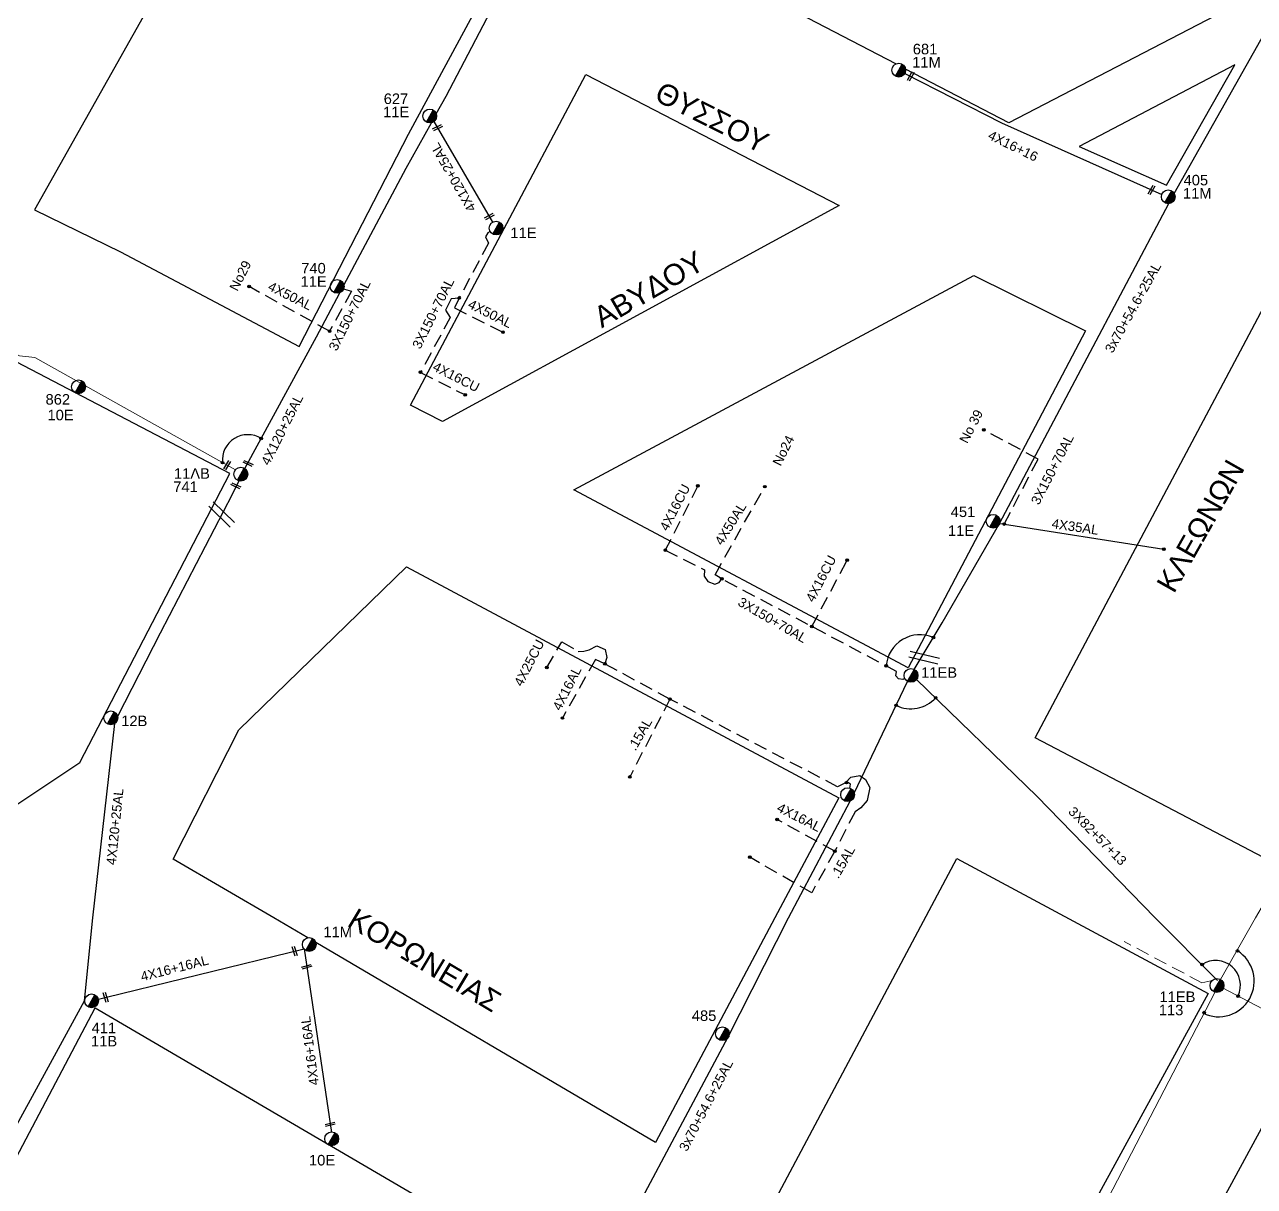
# Model space of a CAD drawing. Header units: millimetres. Extents: x 800 to 1929, y 264 to 786.
# Drawn here: x 1623.6 to 1740.4, y 371.4 to 481.7 of the extents above; entities that cross this region are included whole.
import ezdxf

# ---------------------------------------------------------------- set-up
doc = ezdxf.new("R2010")
doc.units = ezdxf.units.MM
doc.linetypes.add('DASHED', pattern=[19.05, 12.7, -6.35])
doc.layers.add('Άγνωστα', color=7, linetype='Continuous', lineweight=5)
for name, color, linetype in [('Γέφυρες Εναέριου Δικτύου', 7, 'Continuous'), ('Γυμνά εναέρια ΧΤ (3Φ)   4x35AL', 7, 'Continuous'), ('Γυμνά εναέρια ΧΤ και ΦΟΠ (3Φ)   4x16+16AL', 7, 'Continuous'), ('Επιγραφές - Σχήματα', 7, 'Continuous'), ('Καλώδια ΧΤ   3x150+70AL', 7, 'DASHED'), ('Καλώδια ΧΤ   4x25CU', 7, 'DASHED'), ('Μηχανική τομή', 7, 'Continuous'), ('Στύλος ΦΜ', 7, 'Continuous'), ('Στύλος ΦΜ @ 1', 7, 'Continuous'), ('Συνδέσεις', 7, 'Continuous'), ('Συνεστραμμένα ΧΤ   3x70+54.6+25 AL', 7, 'SYN_LINE'), ('Συνεστραμμένα ΧΤ   4x120+25 AL', 7, 'SYN_LINE'), ('Τομή', 7, 'Continuous'), ('Υπόβαθρο ΔΕΗ', 7, 'Continuous'), ('Υπόγεια καλώδια Παροχών ΧΤ   .15', 7, 'DASHED'), ('Υπόγεια καλώδια Παροχών ΧΤ   4x16AL', 7, 'DASHED'), ('Υπόγεια καλώδια Παροχών ΧΤ   4x16CU', 7, 'DASHED'), ('Υπόγεια καλώδια Παροχών ΧΤ   4x50AL', 7, 'DASHED')]:
    doc.layers.add(name, color=color, linetype=linetype)
doc.styles.get("Standard").update_dxf_attribs({"font": 'arial.ttf'})
doc.linetypes.add('SYN_LINE', pattern='A,0.5,-0.0001,["/\\/\\/\\/",Standard,S=0.1,R=0,X=0,Y=-0.05],-0.25', length=0.7501)

# ---------------------------------------------------------------- blocks, each defined once
blk = doc.blocks.new('*U37')
at = {"layer": 'Συνδέσεις', "linetype": 'SYN_LINE', "ltscale": 40}
blk.add_hatch(color=256, dxfattribs=at).paths.add_polyline_path([(0.5, -0.01, 1), (-0.5, -0.01, 1)])
at = {"layer": 'Συνδέσεις'}
blk.add_circle((0, -0.01), 0.5, dxfattribs=at)
blk = doc.blocks.new('ΥΠΑΡΧΩΝ ΤΣΙΜΕΝΤΕΝΙΟΣ ΣΤΥΛΟΣ')
at = {"layer": 'Στύλος ΦΜ'}
blk.add_hatch(color=256, dxfattribs=at).paths.add_polyline_path([(-1.29, -2.28, 0.574793), (2.62, 0, 0.268822), (1.3, 2.27)])
blk.add_line((-1.29, -2.28), (1.3, 2.27), dxfattribs=at)
blk.add_circle((0, 0), 2.62, dxfattribs=at)
at = {"layer": 'Στύλος ΦΜ', "flags": 4}
for tag, p in [('ΑΡΙΘΜΟΣ', (-4.68, 8.05)), ('ΤΥΠΟΣ', (-4.91, 3.03))]:
    blk.add_attdef(tag, p, '', height=4, dxfattribs=at)
blk = doc.blocks.new('ΤΟΜΗ')
at = {"layer": 'Τομή', "ltscale": 40}
for p, q in [((-5.68, 0), (5.68, 0)), ((5.68, -2.33), (-5.68, -2.33))]:
    blk.add_line(p, q, dxfattribs=at)
blk = doc.blocks.new('ΜΗΧΑΝΙΚΗ ΤΟΜΗ')
at = {"layer": 'Μηχανική τομή', "ltscale": 40}
for p, q in [((-1.89, 0.78), (1.89, 0.78)), ((1.89, 0), (-1.89, 0))]:
    blk.add_line(p, q, dxfattribs=at)

msp = doc.modelspace()

# ---------------------------------------------------------------- linework, layer by layer
at = {"layer": 'Άγνωστα', "color": 173}
msp.add_lwpolyline([(1609.919, 457.422), (1623.068, 450.283), (1624.535, 450.123), (1643.58, 439.446)], dxfattribs=at)
at = {"layer": 'Άγνωστα', "color": 5}
for points in [[(1736.896, 390.943), (1730.958, 396.904), (1719.705, 408.463), (1708.3, 419.546)], [(1737.305, 390.264), (1757.469, 379.708)]]:
    msp.add_lwpolyline(points, dxfattribs=at)
at = {"layer": 'Άγνωστα', "color": 85}
for points in [[(1737.161, 391.039), (1740.492, 396.904), (1746.465, 407.098), (1751.169, 415.449)], [(1687.714, 302.722), (1696.919, 315.58), (1706.126, 332.052), (1719.865, 357.525), (1736.657, 389.881)]]:
    msp.add_lwpolyline(points, dxfattribs=at)
at = {"layer": 'Άγνωστα', "color": 5, "linetype": 'DASHED', "ltscale": 0.1}
msp.add_lwpolyline([(1736.254, 390.923), (1735.387, 390.734), (1728.012, 394.64)], dxfattribs=at)
at = {"layer": 'Γέφυρες Εναέριου Δικτύου'}
for centre, radius, start, end in [((1644.761, 440.369), 2.42, 58.33801, 185.55805), ((1708.613, 420.563), 3.222, 66.67338, 175.2831), ((1707.765, 419.92), 3.169, 243.6985, 317.71398), ((1736.987, 390.882), 3.383, 244.1668, 58.00702), ((1736.704, 390.482), 2.364, 334.42252, 122.93477)]:
    msp.add_arc(centre, radius, start, end, dxfattribs=at)
at = {"layer": 'Γυμνά εναέρια ΧΤ (3Φ)   4x35AL', "color": 2, "linetype": 'SYN_LINE', "ltscale": 10}
msp.add_lwpolyline([(1716.05, 434.379), (1731.783, 431.902)], dxfattribs=at)
at = {"layer": 'Γυμνά εναέρια ΧΤ και ΦΟΠ (3Φ)   4x16+16AL', "color": 2}
msp.add_lwpolyline([(1707.178, 477.109), (1716.378, 472.409), (1731.584, 465.589)], dxfattribs=at)
at = {"layer": 'Γυμνά εναέρια ΧΤ και ΦΟΠ (3Φ)   4x16+16AL', "color": 27}
msp.add_lwpolyline([(1629.917, 389.008), (1650.118, 393.95), (1652.702, 376.516)], dxfattribs=at)
at = {"layer": 'Καλώδια ΧΤ   3x150+70AL', "color": 173, "ltscale": 0.1}
for points in [[(1667.783, 462.084), (1667.576, 461.964), (1667.344, 461.579), (1667.627, 460.988), (1664.847, 455.764)], [(1653.738, 456.687), (1654.619, 456.413), (1652.533, 452.609), (1652.533, 452.609)], [(1664.847, 455.764), (1664.075, 455.687), (1663.535, 454.608), (1663.998, 453.915), (1661.166, 448.711)]]:
    msp.add_lwpolyline(points, dxfattribs=at)
at = {"layer": 'Καλώδια ΧΤ   3x150+70AL', "color": 2, "ltscale": 0.1}
for points in [[(1716.618, 434.29), (1719.836, 440.47), (1714.684, 443.231)], [(1684.423, 431.807), (1688.134, 429.959), (1688.128, 429.351), (1688.462, 428.856), (1689.122, 428.592), (1689.538, 428.741), (1689.79, 429.09)], [(1707.173, 419.638), (1706.997, 419.548), (1706.591, 419.587), (1706.32, 419.896), (1706.397, 420.301), (1689.79, 429.09)]]:
    msp.add_lwpolyline(points, dxfattribs=at)
at = {"layer": 'Καλώδια ΧΤ   4x25CU', "color": 5, "ltscale": 0.1}
msp.add_lwpolyline([(1673.157, 420.672), (1674.599, 423.116), (1676.15, 422.2), (1676.674, 422.222), (1677.177, 422.353), (1677.92, 422.724), (1678.706, 422.374), (1678.881, 421.611), (1678.685, 421.021)], dxfattribs=at)
at = {"layer": 'Συνεστραμμένα ΧΤ   3x70+54.6+25 AL', "color": 2, "ltscale": 10}
for points in [[(1732.78, 465.701), (1741.008, 480.293), (1750.368, 496.972)], [(1708.068, 420.5), (1710.731, 424.917), (1716.188, 434.357), (1716.188, 434.357), (1716.188, 434.357), (1732.26, 464.733)]]:
    msp.add_lwpolyline(points, dxfattribs=at)
at = {"layer": 'Συνεστραμμένα ΧΤ   3x70+54.6+25 AL', "color": 5, "ltscale": 10}
for points in [[(1702.38, 408.744), (1707.445, 419.349)], [(1670.233, 348.291), (1677.178, 360.846), (1690.386, 385.598), (1696.132, 396.904), (1701.994, 407.99)]]:
    msp.add_lwpolyline(points, dxfattribs=at)
at = {"layer": 'Συνεστραμμένα ΧΤ   4x120+25 AL', "color": 173, "linetype": 'SYN_LINE', "ltscale": 10}
for points in [[(1662.667, 473.259), (1663.611, 474.954), (1673.777, 494.368)], [(1653.896, 456.985), (1659.793, 468.098), (1662.201, 472.422)], [(1662.438, 472.535), (1668.019, 462.977)], [(1644.476, 439.575), (1651.29, 452.074), (1653.517, 456.272)]]:
    msp.add_lwpolyline(points, dxfattribs=at)
at = {"layer": 'Συνεστραμμένα ΧΤ   4x120+25 AL', "color": 27, "linetype": 'SYN_LINE', "ltscale": 10}
for points in [[(1643.901, 438.418), (1643.288, 437.093), (1636.425, 423.929), (1632.389, 416.005)], [(1606.854, 346.793), (1618.416, 369.21), (1629.237, 389.002), (1630.048, 396.904), (1632.14, 415.368)]]:
    msp.add_lwpolyline(points, dxfattribs=at)
at = {"layer": 'Υπόβαθρο ΔΕΗ'}
for points in [[(1658.555, 525.424), (1652.611, 514.866), (1645.593, 501.648), (1624.501, 464.155), (1632.678, 460.152), (1649.647, 451.162), (1660.011, 471.325), (1675.402, 499.838), (1689.022, 525.424), (1690.764, 528.62), (1667.4, 540.771)], [(1772.384, 485.276), (1784.747, 478.479), (1762.455, 438.331), (1750.296, 416.429), (1742.594, 401.918), (1719.558, 414.001), (1728.846, 431.504), (1739.308, 451.237), (1747.405, 466.449), (1758.923, 460.807)], [(1723.744, 470.168), (1732.039, 466.491), (1738.518, 477.904)], [(1676.881, 477.011), (1700.949, 464.568), (1663.247, 444.039), (1660.221, 445.595)], [(1675.721, 437.561), (1713.721, 457.898), (1724.339, 452.661), (1707.489, 420.645)], [(1643.067, 439.106), (1617.885, 452.248), (1594.843, 409.353), (1616.234, 403.3), (1628.795, 411.661)]]:
    msp.add_lwpolyline(points, close=True, dxfattribs=at)
for points in [[(1706.314, 478.005), (1683.811, 489.723), (1701.681, 522.896), (1731.664, 506.642), (1749.703, 497.102), (1743.503, 486.166), (1717.064, 472.407), (1707.247, 477.519)], [(1650.467, 395.006), (1647.245, 396.904), (1637.669, 402.46), (1643.912, 414.752), (1659.836, 430.223), (1700.913, 408.303), (1694.826, 396.904), (1683.494, 375.55), (1651.22, 394.562)], [(1679.027, 320.802), (1670.955, 325.157), (1712.135, 402.527), (1736.006, 389.712), (1693.964, 312.743)], [(1659.935, 331.349), (1613.347, 356.291), (1630.247, 388.342), (1675.935, 361.627), (1659.935, 331.349)], [(1727.661, 294.995), (1703.474, 307.6), (1745.349, 384.784), (1769.016, 372.485), (1727.661, 294.995)]]:
    msp.add_lwpolyline(points, dxfattribs=at)
at = {"layer": 'Υπόγεια καλώδια Παροχών ΧΤ   .15', "color": 5, "linetype": 'DASHED', "ltscale": 0.1}
for points in [[(1684.858, 417.669), (1681.042, 410.27)], [(1701.548, 409.708), (1702.045, 410.266), (1702.915, 410.421), (1703.443, 410.049), (1703.846, 409.272), (1703.601, 408.037), (1703.008, 407.349), (1702.448, 406.976), (1700.523, 403.223), (1698.332, 399.278), (1692.444, 402.655)]]:
    msp.add_lwpolyline(points, dxfattribs=at)
at = {"layer": 'Υπόγεια καλώδια Παροχών ΧΤ   4x16AL', "color": 5, "ltscale": 0.1}
for points in [[(1701.968, 409.209), (1702.019, 409.583), (1701.822, 409.714), (1701.548, 409.708), (1700.795, 409.343), (1684.858, 417.669), (1678.685, 421.021), (1677.789, 421.436), (1674.643, 415.871)], [(1700.523, 403.223), (1695.056, 406.233)]]:
    msp.add_lwpolyline(points, dxfattribs=at)
at = {"layer": 'Υπόγεια καλώδια Παροχών ΧΤ   4x16CU', "color": 173, "ltscale": 0.1}
msp.add_lwpolyline([(1661.166, 448.711), (1665.421, 446.569)], dxfattribs=at)
at = {"layer": 'Υπόγεια καλώδια Παροχών ΧΤ   4x16CU', "color": 2, "ltscale": 0.1}
for points in [[(1687.515, 437.929), (1684.423, 431.807)], [(1698.346, 424.562), (1701.695, 430.866)]]:
    msp.add_lwpolyline(points, dxfattribs=at)
at = {"layer": 'Υπόγεια καλώδια Παροχών ΧΤ   4x50AL', "color": 173, "ltscale": 0.1}
for points in [[(1652.533, 452.609), (1644.889, 456.851)], [(1664.847, 455.764), (1664.382, 454.843), (1669, 452.512)]]:
    msp.add_lwpolyline(points, dxfattribs=at)
at = {"layer": 'Υπόγεια καλώδια Παροχών ΧΤ   4x50AL', "color": 2, "ltscale": 0.1}
msp.add_lwpolyline([(1689.79, 429.09), (1689.145, 429.491), (1693.867, 437.842)], dxfattribs=at)

# ---------------------------------------------------------------- block references
at = {"layer": 'Μηχανική τομή'}
for p, xscale, yscale, zscale, rotation in [((1707.829, 476.776), 0.2500000000000114, 0.2500000000000114, 0.2500000000000114, 61.35414490960215), ((1662.821, 471.864), 0.249999999999977, 0.249999999999977, 0.249999999999977, 24.92354122609913), ((1730.698, 465.987), 0.2500000000000362, 0.2500000000000362, 0.2500000000000362, 60.34199267646464), ((1667.754, 463.431), 0.2499999999999817, 0.2499999999999817, 0.2499999999999817, 27.76858977488688), ((1642.879, 439.839), 0.2500000000000403, 0.2500000000000403, 0.2500000000000403, 58.74266589957272), ((1644.828, 440.146), 0.249999999999921, 0.249999999999921, 0.249999999999921, 155.6998078166782), ((1643.661, 438.028), 0.249999999999921, 0.249999999999921, 0.249999999999921, 155.6998078166782), ((1649.11, 393.703), 0.2499999999999062, 0.2499999999999062, 0.2499999999999062, 287.1303019945494), ((1650.383, 392.163), 0.2499999999998948, 0.2499999999998948, 0.2499999999998948, 15.89395900720811), ((1631.169, 389.315), 0.2499999999999062, 0.2499999999999062, 0.2499999999999062, 287.1303019945494), ((1652.604, 377.183), 0.2499999999999614, 0.2499999999999614, 0.2499999999999614, 12.62236951031782)]:
    msp.add_blockref('ΜΗΧΑΝΙΚΗ ΤΟΜΗ', p, dxfattribs=dict(at, xscale=xscale, yscale=yscale, zscale=zscale, rotation=rotation))
at = {"layer": 'Στύλος ΦΜ @ 1', "ltscale": 40}
ref = msp.add_blockref('ΥΠΑΡΧΩΝ ΤΣΙΜΕΝΤΕΝΙΟΣ ΣΤΥΛΟΣ', (1706.601, 477.417), dxfattribs=dict(at, xscale=0.25, yscale=0.25, zscale=0.25))
ref.add_attrib('ΤΥΠΟΣ', '11M', (1707.877, 477.658), dxfattribs={"layer": 'Στύλος ΦΜ', "height": 1, "flags": 4})
ref.add_attrib('ΑΡΙΘΜΟΣ', '681', (1707.936, 478.915), dxfattribs={"layer": 'Στύλος ΦΜ', "height": 1, "flags": 4})
ref = msp.add_blockref('ΥΠΑΡΧΩΝ ΤΣΙΜΕΝΤΕΝΙΟΣ ΣΤΥΛΟΣ', (1662.045, 473.058), dxfattribs=dict(at, xscale=0.25, yscale=0.25, zscale=0.25))
ref.add_attrib('ΤΥΠΟΣ', '11E', (1657.612, 472.94), dxfattribs={"layer": 'Στύλος ΦΜ', "height": 1, "flags": 4})
ref.add_attrib('ΑΡΙΘΜΟΣ', '627', (1657.671, 474.197), dxfattribs={"layer": 'Στύλος ΦΜ', "height": 1, "flags": 4})
ref = msp.add_blockref('ΥΠΑΡΧΩΝ ΤΣΙΜΕΝΤΕΝΙΟΣ ΣΤΥΛΟΣ', (1732.206, 465.386), dxfattribs=dict(at, xscale=0.25, yscale=0.25, zscale=0.25))
ref.add_attrib('ΤΥΠΟΣ', '11M', (1733.604, 465.213), dxfattribs={"layer": 'Στύλος ΦΜ', "height": 1, "flags": 4})
ref.add_attrib('ΑΡΙΘΜΟΣ', '405', (1733.663, 466.47), dxfattribs={"layer": 'Στύλος ΦΜ', "height": 1, "flags": 4})
ref = msp.add_blockref('ΥΠΑΡΧΩΝ ΤΣΙΜΕΝΤΕΝΙΟΣ ΣΤΥΛΟΣ', (1668.349, 462.411), dxfattribs=dict(at, xscale=0.25, yscale=0.25, zscale=0.25))
ref.add_attrib('ΤΥΠΟΣ', '11E', (1669.704, 461.465), dxfattribs={"layer": 'Στύλος ΦΜ', "height": 1, "flags": 4})
ref = msp.add_blockref('ΥΠΑΡΧΩΝ ΤΣΙΜΕΝΤΕΝΙΟΣ ΣΤΥΛΟΣ', (1653.251, 456.87), dxfattribs=dict(at, xscale=0.25, yscale=0.25, zscale=0.25))
ref.add_attrib('ΤΥΠΟΣ', '11E', (1649.775, 456.842), dxfattribs={"layer": 'Στύλος ΦΜ', "height": 1, "flags": 4})
ref.add_attrib('ΑΡΙΘΜΟΣ', '740', (1649.834, 458.099), dxfattribs={"layer": 'Στύλος ΦΜ', "height": 1, "flags": 4})
ref = msp.add_blockref('ΥΠΑΡΧΩΝ ΤΣΙΜΕΝΤΕΝΙΟΣ ΣΤΥΛΟΣ', (1628.68, 447.339), dxfattribs=dict(at, xscale=0.25, yscale=0.25, zscale=0.25))
ref.add_attrib('ΤΥΠΟΣ', '10E', (1625.729, 444.155), dxfattribs={"layer": 'Στύλος ΦΜ', "height": 1, "flags": 4})
ref.add_attrib('ΑΡΙΘΜΟΣ', '862', (1625.545, 445.645), dxfattribs={"layer": 'Στύλος ΦΜ', "height": 1, "flags": 4})
ref = msp.add_blockref('ΥΠΑΡΧΩΝ ΤΣΙΜΕΝΤΕΝΙΟΣ ΣΤΥΛΟΣ', (1644.096, 439.042), dxfattribs=dict(at, xscale=0.25, yscale=0.25, zscale=0.25))
ref.add_attrib('ΤΥΠΟΣ', '741', (1637.683, 437.346), dxfattribs={"layer": 'Στύλος ΦΜ', "height": 1, "flags": 4})
ref.add_attrib('ΑΡΙΘΜΟΣ', '11ΛΒ', (1637.742, 438.602), dxfattribs={"layer": 'Στύλος ΦΜ', "height": 1, "flags": 4})
ref = msp.add_blockref('ΥΠΑΡΧΩΝ ΤΣΙΜΕΝΤΕΝΙΟΣ ΣΤΥΛΟΣ', (1715.567, 434.563), dxfattribs=dict(at, xscale=0.25, yscale=0.25, zscale=0.25))
ref.add_attrib('ΤΥΠΟΣ', '11E', (1711.275, 433.175), dxfattribs={"layer": 'Στύλος ΦΜ', "height": 1, "flags": 4})
ref.add_attrib('ΑΡΙΘΜΟΣ', '451', (1711.539, 434.967), dxfattribs={"layer": 'Στύλος ΦΜ', "height": 1, "flags": 4})
ref = msp.add_blockref('ΥΠΑΡΧΩΝ ΤΣΙΜΕΝΤΕΝΙΟΣ ΣΤΥΛΟΣ', (1707.764, 419.921), dxfattribs=dict(at, xscale=0.25, yscale=0.25, zscale=0.25))
ref.add_attrib('ΤΥΠΟΣ', '11EB', (1708.728, 419.694), dxfattribs={"layer": 'Στύλος ΦΜ', "height": 1, "flags": 4})
ref = msp.add_blockref('ΥΠΑΡΧΩΝ ΤΣΙΜΕΝΤΕΝΙΟΣ ΣΤΥΛΟΣ', (1631.745, 415.889), dxfattribs=dict(at, xscale=0.25, yscale=0.25, zscale=0.25))
ref.add_attrib('ΤΥΠΟΣ', '12B', (1632.733, 415.103), dxfattribs={"layer": 'Στύλος ΦΜ', "height": 1, "flags": 4})
at = {"layer": 'Στύλος ΦΜ @ 1', "ltscale": 40, "xscale": 0.25, "yscale": 0.25, "zscale": 0.25}
msp.add_blockref('ΥΠΑΡΧΩΝ ΤΣΙΜΕΝΤΕΝΙΟΣ ΣΤΥΛΟΣ', (1701.743, 408.595), dxfattribs=at)
at = {"layer": 'Στύλος ΦΜ @ 1', "ltscale": 40}
ref = msp.add_blockref('ΥΠΑΡΧΩΝ ΤΣΙΜΕΝΤΕΝΙΟΣ ΣΤΥΛΟΣ', (1650.597, 394.364), dxfattribs=dict(at, xscale=0.25, yscale=0.25, zscale=0.25))
ref.add_attrib('ΤΥΠΟΣ', '11M', (1651.94, 395.053), dxfattribs={"layer": 'Στύλος ΦΜ', "height": 1, "flags": 4})
ref = msp.add_blockref('ΥΠΑΡΧΩΝ ΤΣΙΜΕΝΤΕΝΙΟΣ ΣΤΥΛΟΣ', (1736.836, 390.471), dxfattribs=dict(at, xscale=0.25, yscale=0.25, zscale=0.25))
ref.add_attrib('ΤΥΠΟΣ', '113', (1731.31, 387.645), dxfattribs={"layer": 'Στύλος ΦΜ', "height": 1, "flags": 4})
ref.add_attrib('ΑΡΙΘΜΟΣ', '11EB', (1731.37, 388.902), dxfattribs={"layer": 'Στύλος ΦΜ', "height": 1, "flags": 4})
ref = msp.add_blockref('ΥΠΑΡΧΩΝ ΤΣΙΜΕΝΤΕΝΙΟΣ ΣΤΥΛΟΣ', (1629.917, 389.008), dxfattribs=dict(at, xscale=0.25, yscale=0.25, zscale=0.25))
ref.add_attrib('ΤΥΠΟΣ', '11B', (1629.863, 384.685), dxfattribs={"layer": 'Στύλος ΦΜ', "height": 1, "flags": 4})
ref.add_attrib('ΑΡΙΘΜΟΣ', '411', (1629.922, 385.941), dxfattribs={"layer": 'Στύλος ΦΜ', "height": 1, "flags": 4})
ref = msp.add_blockref('ΥΠΑΡΧΩΝ ΤΣΙΜΕΝΤΕΝΙΟΣ ΣΤΥΛΟΣ', (1689.851, 385.891), dxfattribs=dict(at, xscale=0.25, yscale=0.25, zscale=0.25))
ref.add_attrib('ΤΥΠΟΣ', '485', (1686.942, 387.103), dxfattribs={"layer": 'Στύλος ΦΜ', "height": 1, "flags": 4})
ref = msp.add_blockref('ΥΠΑΡΧΩΝ ΤΣΙΜΕΝΤΕΝΙΟΣ ΣΤΥΛΟΣ', (1652.726, 375.905), dxfattribs=dict(at, xscale=0.25, yscale=0.25, zscale=0.25))
ref.add_attrib('ΤΥΠΟΣ', '10E', (1650.572, 373.377), dxfattribs={"layer": 'Στύλος ΦΜ', "height": 1, "flags": 4})
at = {"layer": 'Συνδέσεις', "xscale": 0.25, "yscale": 0.25, "zscale": 0.25}
for p in [(1644.893, 456.863), (1664.85, 455.776), (1652.536, 452.621), (1669.004, 452.524), (1661.169, 448.723), (1665.424, 446.581), (1714.687, 443.243), (1646.032, 442.432), (1642.353, 440.137), (1687.518, 437.941), (1693.87, 437.854), (1716.621, 434.301), (1684.427, 431.819), (1731.786, 431.914), (1701.698, 430.877), (1689.794, 429.102), (1698.349, 424.574), (1709.89, 423.525), (1673.16, 420.684), (1678.688, 421.033), (1705.403, 420.831), (1684.862, 417.681), (1706.361, 417.082), (1710.11, 417.79), (1674.646, 415.882), (1681.046, 410.281), (1701.633, 409.743), (1695.059, 406.244), (1700.526, 403.234), (1692.447, 402.667), (1738.78, 393.754), (1735.42, 392.469), (1738.837, 389.465), (1735.626, 387.895)]:
    msp.add_blockref('*U37', p, dxfattribs=at)
at = {"layer": 'Τομή'}
for p, xscale, yscale, zscale, rotation in [((1642.477, 435.418), 0.2500000000000496, 0.2500000000000496, 0.2500000000000496, 316.0651338916481), ((1709.077, 421.894), 0.250000000000006, 0.250000000000006, 0.250000000000006, 346.5222396799389)]:
    msp.add_blockref('ΤΟΜΗ', p, dxfattribs=dict(at, xscale=xscale, yscale=yscale, zscale=zscale, rotation=rotation))

# ---------------------------------------------------------------- texts
at = {"layer": 'Άγνωστα', "color": 7, "insert": (1723.281, 407.548), "char_height": 0.9, "width": 84.18588, "attachment_point": 1, "rotation": 314.66485}
msp.add_mtext('3X82+57+13', dxfattribs=at)
at = {"layer": 'Γυμνά εναέρια ΧΤ (3Φ)   4x35AL', "color": 7, "insert": (1721.22, 434.813), "char_height": 0.9, "width": 84.18588, "attachment_point": 1, "rotation": 351.64513}
msp.add_mtext('4X35AL', dxfattribs=at)
at = {"layer": 'Γυμνά εναέρια ΧΤ και ΦΟΠ (3Φ)   4x16+16AL', "color": 7, "char_height": 0.9, "width": 84.18588, "attachment_point": 1}
for s, insert, rotation in [('4X16+16', (1715.386, 471.729), 334.01847), ('4X16+16AL', (1634.488, 391.734), 14.18793), ('4X16+16AL', (1650.618, 380.93), 97.24699)]:
    msp.add_mtext(s, dxfattribs=dict(at, insert=insert, rotation=rotation))
at = {"layer": 'Επιγραφές - Σχήματα', "char_height": 2, "width": 19.81161, "attachment_point": 1}
for s, insert, rotation in [('ΘΥΣΣΟΥ', (1684.158, 476.407), 333.33841), ('ΑΒΥΔΟΥ', (1677.381, 454.611), 29.97276), ('ΚΛΕΩΝΩΝ', (1731.001, 428.602), 60.50957), ('ΚΟΡΩΝΕΙΑΣ', (1655.116, 397.907), 329.11363)]:
    msp.add_mtext(s, dxfattribs=dict(at, insert=insert, rotation=rotation))
at = {"layer": 'Επιγραφές - Σχήματα', "color": 7, "char_height": 0.9, "width": 84.18588, "attachment_point": 1, "rotation": 63.23046}
for s, insert in [('No29', (1642.968, 456.753)), ('No24', (1694.569, 440.145))]:
    msp.add_mtext(s, dxfattribs=dict(at, insert=insert))
at = {"layer": 'Καλώδια ΧΤ   3x150+70AL', "color": 7, "char_height": 0.9, "width": 84.18588, "attachment_point": 1}
for s, insert, rotation in [('3X150+70AL', (1652.398, 451.067), 63.45953), ('3X150+70AL', (1660.336, 451.248), 63.45953), ('No 39', (1712.307, 442.297), 62.63501), ('3X150+70AL', (1719.116, 436.462), 62.63501), ('3X150+70AL', (1691.682, 427.409), 329.87462)]:
    msp.add_mtext(s, dxfattribs=dict(at, insert=insert, rotation=rotation))
at = {"layer": 'Καλώδια ΧΤ   4x25CU', "color": 7, "insert": (1670, 419.212), "char_height": 0.9, "width": 84.18588, "attachment_point": 1, "rotation": 62.77958}
msp.add_mtext('4X25CU', dxfattribs=at)
at = {"layer": 'Συνεστραμμένα ΧΤ   3x70+54.6+25 AL', "color": 7, "char_height": 0.9, "width": 84.18588, "attachment_point": 1}
for insert, rotation in [((1726.129, 450.902), 60.86326), ((1685.678, 375.05), 62.48173)]:
    msp.add_mtext('3x70+54.6+25AL', dxfattribs=dict(at, insert=insert, rotation=rotation))
at = {"layer": 'Συνεστραμμένα ΧΤ   4x120+25 AL', "color": 7, "char_height": 0.9, "width": 84.18588, "attachment_point": 1}
for insert, rotation in [((1665.704, 463.827), 119.7448), ((1645.966, 440.201), 63.23046), ((1631.315, 401.97), 84.14137)]:
    msp.add_mtext('4X120+25AL', dxfattribs=dict(at, insert=insert, rotation=rotation))
at = {"layer": 'Υπόγεια καλώδια Παροχών ΧΤ   .15', "color": 7, "char_height": 0.9, "width": 84.18588, "attachment_point": 1, "rotation": 60.26041}
for insert in [(1680.805, 413.134), (1700.082, 400.998)]:
    msp.add_mtext('.15AL', dxfattribs=dict(at, insert=insert))
at = {"layer": 'Υπόγεια καλώδια Παροχών ΧΤ   4x16AL', "color": 7, "char_height": 0.9, "width": 84.18588, "attachment_point": 1}
for insert, rotation in [((1673.668, 416.904), 63.13446), ((1695.343, 407.862), 333.13446)]:
    msp.add_mtext('4X16AL', dxfattribs=dict(at, insert=insert, rotation=rotation))
at = {"layer": 'Υπόγεια καλώδια Παροχών ΧΤ   4x16CU', "color": 7, "char_height": 0.9, "width": 84.18588, "attachment_point": 1}
for insert, rotation in [((1662.647, 449.753), 333.05625), ((1683.841, 433.98), 62.58548), ((1697.722, 427.217), 62.58548)]:
    msp.add_mtext('4X16CU', dxfattribs=dict(at, insert=insert, rotation=rotation))
at = {"layer": 'Υπόγεια καλώδια Παροχών ΧΤ   4x50AL', "color": 7, "char_height": 0.9, "width": 84.18588, "attachment_point": 1}
for insert, rotation in [((1646.988, 457.377), 333.5219), ((1665.991, 455.688), 333.5219), ((1689.049, 432.67), 58.15721)]:
    msp.add_mtext('4X50AL', dxfattribs=dict(at, insert=insert, rotation=rotation))

doc.saveas('drawing.dxf')
